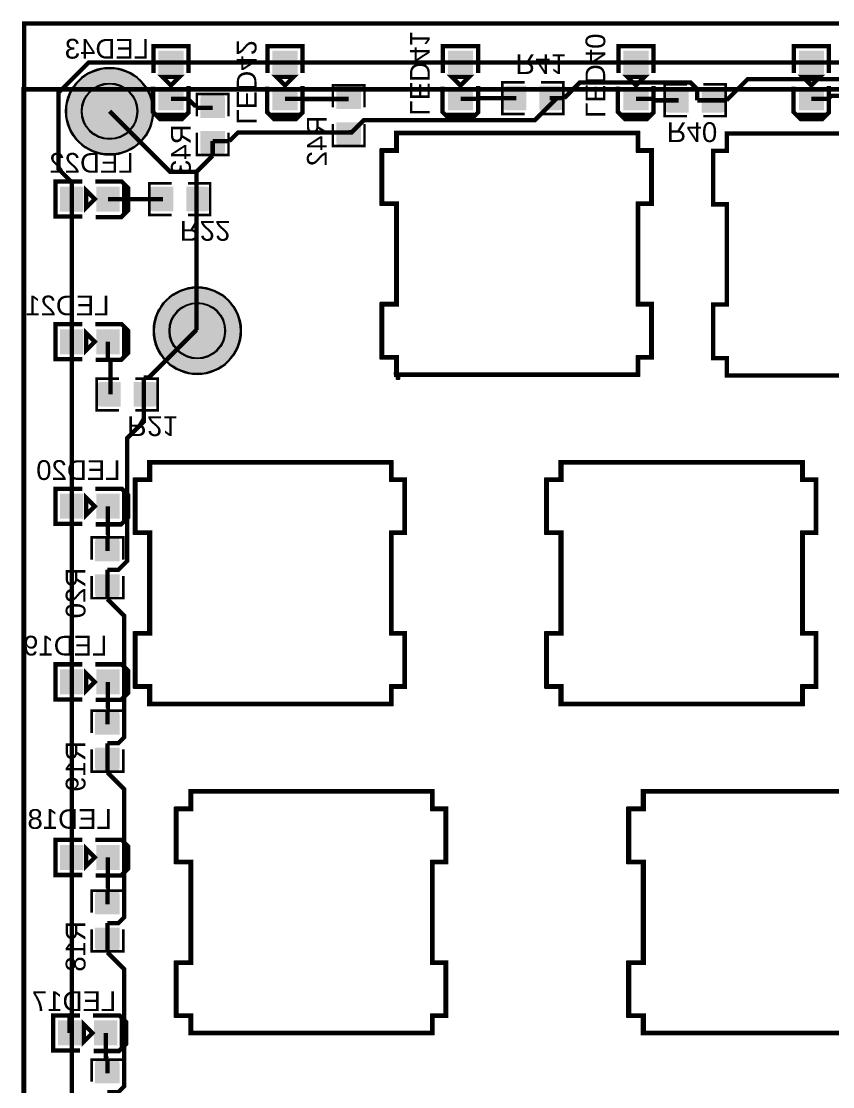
# Model space of a CAD drawing. Header units: millimetres. Extents: x 0 to 112, y -8 to 99.
# Drawn here: x 0 to 47, y 37.5 to 99.2 of the extents above; entities that cross this region are included whole.
import ezdxf

# ---------------------------------------------------------------- set-up
doc = ezdxf.new("R2010")
doc.units = ezdxf.units.MM
for name, color, linetype, true_color in [('BoardOutLine', 7, 'Continuous', 0xff00ff), ('BottomLayer', 7, 'Continuous', 0x0000ff), ('BottomPasteMaskLayer', 7, 'Continuous', 0x800000), ('BottomSilkLayer', 7, 'Continuous', 0x66cc33), ('BottomSolderMaskLayer', 7, 'Continuous', 0xaa00ff), ('Document', 7, 'Continuous', 0xffffff), ('Multi-Layer', 7, 'Continuous', 0xc0c0c0), ('TopSilkLayer', 7, 'Continuous', 0xffcc00), ('TopSolderMaskLayer', 7, 'Continuous', 0x800080)]:
    doc.layers.add(name, color=color, linetype=linetype, true_color=true_color)
doc.styles.get("Standard").update_dxf_attribs({"font": 'arial.ttf'})

msp = doc.modelspace()

# ---------------------------------------------------------------- hatches: boundary and pattern name
at = {"layer": 'BottomLayer'}
for points in [[(7.936, 97.459), (7.936, 96.158), (9.336, 96.158), (9.336, 97.459)], [(14.54, 97.459), (14.54, 96.158), (15.94, 96.158), (15.94, 97.459)], [(24.7, 97.459), (24.7, 96.158), (26.1, 96.158), (26.1, 97.459)], [(34.86, 97.459), (34.86, 96.158), (36.26, 96.158), (36.26, 97.459)], [(45.02, 97.459), (45.02, 96.158), (46.42, 96.158), (46.42, 97.459)], [(7.936, 95.358), (7.936, 94.058), (9.336, 94.058), (9.336, 95.358)], [(14.54, 95.358), (14.54, 94.058), (15.94, 94.058), (15.94, 95.358)], [(19.612, 94.126), (18.235, 94.126), (18.235, 95.259), (19.612, 95.259)], [(24.7, 95.358), (24.7, 94.058), (26.1, 94.058), (26.1, 95.358)], [(29.191, 95.431), (29.191, 94.054), (28.059, 94.054), (28.059, 95.431)], [(29.991, 95.431), (29.991, 94.054), (31.124, 94.054), (31.124, 95.431)], [(34.86, 95.358), (34.86, 94.058), (36.26, 94.058), (36.26, 95.358)], [(38.589, 95.304), (38.589, 93.927), (37.457, 93.927), (37.457, 95.304)], [(39.389, 95.304), (39.389, 93.927), (40.522, 93.927), (40.522, 95.304)], [(45.02, 95.358), (45.02, 94.058), (46.42, 94.058), (46.42, 95.358)], [(11.738, 93.618), (10.361, 93.618), (10.361, 94.751), (11.738, 94.751)], [(19.612, 93.326), (18.235, 93.326), (18.235, 92.194), (19.612, 92.194)], [(11.738, 92.818), (10.361, 92.818), (10.361, 91.686), (11.738, 91.686)], [(2.236, 88.2), (3.537, 88.2), (3.537, 89.6), (2.236, 89.6)], [(4.337, 88.2), (5.638, 88.2), (5.638, 89.6), (4.337, 89.6)], [(8.744, 89.589), (8.744, 88.212), (7.611, 88.212), (7.611, 89.589)], [(9.544, 89.589), (9.544, 88.212), (10.677, 88.212), (10.677, 89.589)], [(2.236, 79.945), (3.537, 79.945), (3.537, 81.345), (2.236, 81.345)], [(4.337, 79.945), (5.638, 79.945), (5.638, 81.345), (4.337, 81.345)], [(5.696, 78.286), (5.696, 76.909), (4.563, 76.909), (4.563, 78.286)], [(6.496, 78.286), (6.496, 76.909), (7.629, 76.909), (7.629, 78.286)], [(2.236, 70.42), (3.537, 70.42), (3.537, 71.82), (2.236, 71.82)], [(4.337, 70.42), (5.638, 70.42), (5.638, 71.82), (4.337, 71.82)], [(5.642, 67.964), (4.265, 67.964), (4.265, 69.097), (5.642, 69.097)], [(5.642, 67.164), (4.265, 67.164), (4.265, 66.032), (5.642, 66.032)], [(2.236, 60.26), (3.537, 60.26), (3.537, 61.66), (2.236, 61.66)], [(4.337, 60.26), (5.638, 60.26), (5.638, 61.66), (4.337, 61.66)], [(5.642, 57.931), (4.265, 57.931), (4.265, 59.064), (5.642, 59.064)], [(5.642, 57.131), (4.265, 57.131), (4.265, 55.999), (5.642, 55.999)], [(2.236, 50.1), (3.537, 50.1), (3.537, 51.5), (2.236, 51.5)], [(4.337, 50.1), (5.638, 50.1), (5.638, 51.5), (4.337, 51.5)], [(5.642, 47.517), (4.265, 47.517), (4.265, 48.65), (5.642, 48.65)], [(5.642, 46.717), (4.265, 46.717), (4.265, 45.585), (5.642, 45.585)], [(2.109, 39.94), (3.41, 39.94), (3.41, 41.34), (2.109, 41.34)], [(4.21, 39.94), (5.511, 39.94), (5.511, 41.34), (4.21, 41.34)], [(5.642, 37.738), (4.265, 37.738), (4.265, 38.871), (5.642, 38.871)]]:
    msp.add_hatch(color=256, dxfattribs=at).paths.add_polyline_path(points)
at = {"layer": 'BottomPasteMaskLayer'}
for points in [[(7.936, 97.459), (7.936, 96.158), (9.336, 96.158), (9.336, 97.459)], [(14.54, 97.459), (14.54, 96.158), (15.94, 96.158), (15.94, 97.459)], [(24.7, 97.459), (24.7, 96.158), (26.1, 96.158), (26.1, 97.459)], [(34.86, 97.459), (34.86, 96.158), (36.26, 96.158), (36.26, 97.459)], [(45.02, 97.459), (45.02, 96.158), (46.42, 96.158), (46.42, 97.459)], [(7.936, 95.358), (7.936, 94.058), (9.336, 94.058), (9.336, 95.358)], [(14.54, 95.358), (14.54, 94.058), (15.94, 94.058), (15.94, 95.358)], [(19.563, 95.426), (18.283, 95.426), (18.233, 95.376), (18.233, 94.226), (18.283, 94.176), (18.693, 94.171), (18.693, 94.621), (19.143, 94.621), (19.143, 94.181), (19.563, 94.176), (19.613, 94.226), (19.613, 95.376)], [(24.7, 95.358), (24.7, 94.058), (26.1, 94.058), (26.1, 95.358)], [(27.891, 95.382), (27.891, 94.102), (27.941, 94.052), (29.091, 94.052), (29.141, 94.102), (29.146, 94.512), (28.696, 94.512), (28.696, 94.962), (29.136, 94.962), (29.141, 95.382), (29.091, 95.432), (27.941, 95.432)], [(30.041, 95.382), (30.041, 94.962), (30.486, 94.962), (30.486, 94.512), (30.046, 94.512), (30.041, 94.102), (30.091, 94.052), (31.241, 94.052), (31.291, 94.102), (31.291, 95.382), (31.241, 95.432), (30.091, 95.432)], [(34.86, 95.358), (34.86, 94.058), (36.26, 94.058), (36.26, 95.358)], [(37.289, 95.255), (37.289, 93.975), (37.339, 93.925), (38.489, 93.925), (38.539, 93.975), (38.544, 94.385), (38.094, 94.385), (38.094, 94.835), (38.534, 94.835), (38.539, 95.255), (38.489, 95.305), (37.339, 95.305)], [(39.439, 95.255), (39.439, 94.835), (39.884, 94.835), (39.884, 94.385), (39.444, 94.385), (39.439, 93.975), (39.489, 93.925), (40.639, 93.925), (40.689, 93.975), (40.689, 95.255), (40.639, 95.305), (39.489, 95.305)], [(45.02, 95.358), (45.02, 94.058), (46.42, 94.058), (46.42, 95.358)], [(11.689, 94.918), (10.409, 94.918), (10.359, 94.868), (10.359, 93.718), (10.409, 93.668), (10.819, 93.663), (10.819, 94.113), (11.269, 94.113), (11.269, 93.673), (11.689, 93.668), (11.739, 93.718), (11.739, 94.868)], [(19.563, 93.276), (19.143, 93.276), (19.143, 92.831), (18.693, 92.831), (18.693, 93.271), (18.283, 93.276), (18.233, 93.226), (18.233, 92.076), (18.283, 92.026), (19.563, 92.026), (19.613, 92.076), (19.613, 93.226)], [(11.689, 92.768), (11.269, 92.768), (11.269, 92.323), (10.819, 92.323), (10.819, 92.763), (10.409, 92.768), (10.359, 92.718), (10.359, 91.568), (10.409, 91.518), (11.689, 91.518), (11.739, 91.568), (11.739, 92.718)], [(2.236, 88.2), (3.537, 88.2), (3.537, 89.6), (2.236, 89.6)], [(4.337, 88.2), (5.638, 88.2), (5.638, 89.6), (4.337, 89.6)], [(7.444, 89.54), (7.444, 88.26), (7.494, 88.21), (8.644, 88.21), (8.694, 88.26), (8.699, 88.67), (8.249, 88.67), (8.249, 89.12), (8.689, 89.12), (8.694, 89.54), (8.644, 89.59), (7.494, 89.59)], [(9.594, 89.54), (9.594, 89.12), (10.039, 89.12), (10.039, 88.67), (9.599, 88.67), (9.594, 88.26), (9.644, 88.21), (10.794, 88.21), (10.844, 88.26), (10.844, 89.54), (10.794, 89.59), (9.644, 89.59)], [(2.236, 79.945), (3.537, 79.945), (3.537, 81.345), (2.236, 81.345)], [(4.337, 79.945), (5.638, 79.945), (5.638, 81.345), (4.337, 81.345)], [(4.396, 78.237), (4.396, 76.957), (4.446, 76.907), (5.596, 76.907), (5.646, 76.957), (5.651, 77.367), (5.201, 77.367), (5.201, 77.817), (5.641, 77.817), (5.646, 78.237), (5.596, 78.287), (4.446, 78.287)], [(6.546, 78.237), (6.546, 77.817), (6.991, 77.817), (6.991, 77.367), (6.551, 77.367), (6.546, 76.957), (6.596, 76.907), (7.746, 76.907), (7.796, 76.957), (7.796, 78.237), (7.746, 78.287), (6.596, 78.287)], [(2.236, 70.42), (3.537, 70.42), (3.537, 71.82), (2.236, 71.82)], [(4.337, 70.42), (5.638, 70.42), (5.638, 71.82), (4.337, 71.82)], [(5.593, 69.264), (4.313, 69.264), (4.263, 69.214), (4.263, 68.064), (4.313, 68.014), (4.723, 68.009), (4.723, 68.459), (5.173, 68.459), (5.173, 68.019), (5.593, 68.014), (5.643, 68.064), (5.643, 69.214)], [(5.593, 67.114), (5.173, 67.114), (5.173, 66.669), (4.723, 66.669), (4.723, 67.109), (4.313, 67.114), (4.263, 67.064), (4.263, 65.914), (4.313, 65.864), (5.593, 65.864), (5.643, 65.914), (5.643, 67.064)], [(2.236, 60.26), (3.537, 60.26), (3.537, 61.66), (2.236, 61.66)], [(4.337, 60.26), (5.638, 60.26), (5.638, 61.66), (4.337, 61.66)], [(5.593, 59.231), (4.313, 59.231), (4.263, 59.181), (4.263, 58.031), (4.313, 57.981), (4.723, 57.976), (4.723, 58.426), (5.173, 58.426), (5.173, 57.986), (5.593, 57.981), (5.643, 58.031), (5.643, 59.181)], [(5.593, 57.081), (5.173, 57.081), (5.173, 56.636), (4.723, 56.636), (4.723, 57.076), (4.313, 57.081), (4.263, 57.031), (4.263, 55.881), (4.313, 55.831), (5.593, 55.831), (5.643, 55.881), (5.643, 57.031)], [(2.236, 50.1), (3.537, 50.1), (3.537, 51.5), (2.236, 51.5)], [(4.337, 50.1), (5.638, 50.1), (5.638, 51.5), (4.337, 51.5)], [(5.593, 48.817), (4.313, 48.817), (4.263, 48.767), (4.263, 47.617), (4.313, 47.567), (4.723, 47.562), (4.723, 48.012), (5.173, 48.012), (5.173, 47.572), (5.593, 47.567), (5.643, 47.617), (5.643, 48.767)], [(5.593, 46.667), (5.173, 46.667), (5.173, 46.222), (4.723, 46.222), (4.723, 46.662), (4.313, 46.667), (4.263, 46.617), (4.263, 45.467), (4.313, 45.417), (5.593, 45.417), (5.643, 45.467), (5.643, 46.617)], [(2.109, 39.94), (3.41, 39.94), (3.41, 41.34), (2.109, 41.34)], [(4.21, 39.94), (5.511, 39.94), (5.511, 41.34), (4.21, 41.34)], [(5.593, 39.038), (4.313, 39.038), (4.263, 38.988), (4.263, 37.838), (4.313, 37.788), (4.723, 37.783), (4.723, 38.233), (5.173, 38.233), (5.173, 37.793), (5.593, 37.788), (5.643, 37.838), (5.643, 38.988)]]:
    msp.add_hatch(color=256, dxfattribs=at).paths.add_polyline_path(points)
at = {"layer": 'BottomSolderMaskLayer'}
for points in [[(7.909, 97.482), (7.909, 96.135), (9.363, 96.135), (9.363, 97.482)], [(14.513, 97.482), (14.513, 96.135), (15.967, 96.135), (15.967, 97.482)], [(24.673, 97.482), (24.673, 96.135), (26.127, 96.135), (26.127, 97.482)], [(34.833, 97.482), (34.833, 96.135), (36.287, 96.135), (36.287, 97.482)], [(44.993, 97.482), (44.993, 96.135), (46.447, 96.135), (46.447, 97.482)], [(2.555, 93.98, 1), (7.605, 93.98, 1)], [(7.909, 95.382), (7.909, 94.034), (9.363, 94.034), (9.363, 95.382)], [(14.513, 95.382), (14.513, 94.034), (15.967, 94.034), (15.967, 95.382)], [(19.642, 94.105), (18.204, 94.105), (18.204, 95.28), (19.642, 95.28)], [(24.673, 95.382), (24.673, 94.034), (26.127, 94.034), (26.127, 95.382)], [(29.216, 95.456), (29.216, 94.028), (28.033, 94.028), (28.033, 95.456)], [(29.966, 95.456), (29.966, 94.028), (31.149, 94.028), (31.149, 95.456)], [(34.833, 95.382), (34.833, 94.034), (36.287, 94.034), (36.287, 95.382)], [(38.614, 95.329), (38.614, 93.901), (37.431, 93.901), (37.431, 95.329)], [(39.364, 95.329), (39.364, 93.901), (40.547, 93.901), (40.547, 95.329)], [(44.993, 95.382), (44.993, 94.034), (46.447, 94.034), (46.447, 95.382)], [(11.768, 93.597), (10.33, 93.597), (10.33, 94.772), (11.768, 94.772)], [(19.642, 93.347), (18.204, 93.347), (18.204, 92.173), (19.642, 92.173)], [(11.768, 92.839), (10.33, 92.839), (10.33, 91.665), (11.768, 91.665)], [(2.211, 88.175), (3.562, 88.175), (3.562, 89.625), (2.211, 89.625)], [(4.312, 88.175), (5.663, 88.175), (5.663, 89.625), (4.312, 89.625)], [(8.769, 89.614), (8.769, 88.186), (7.586, 88.186), (7.586, 89.614)], [(9.519, 89.614), (9.519, 88.186), (10.702, 88.186), (10.702, 89.614)], [(7.635, 81.28, 1), (12.685, 81.28, 1)], [(2.211, 79.92), (3.562, 79.92), (3.562, 81.37), (2.211, 81.37)], [(4.312, 79.92), (5.663, 79.92), (5.663, 81.37), (4.312, 81.37)], [(5.721, 78.311), (5.721, 76.883), (4.538, 76.883), (4.538, 78.311)], [(6.471, 78.311), (6.471, 76.883), (7.654, 76.883), (7.654, 78.311)], [(2.211, 70.395), (3.562, 70.395), (3.562, 71.845), (2.211, 71.845)], [(4.312, 70.395), (5.663, 70.395), (5.663, 71.845), (4.312, 71.845)], [(5.672, 67.943), (4.234, 67.943), (4.234, 69.118), (5.672, 69.118)], [(5.672, 67.185), (4.234, 67.185), (4.234, 66.011), (5.672, 66.011)], [(2.211, 60.235), (3.562, 60.235), (3.562, 61.685), (2.211, 61.685)], [(4.312, 60.235), (5.663, 60.235), (5.663, 61.685), (4.312, 61.685)], [(5.672, 57.91), (4.234, 57.91), (4.234, 59.085), (5.672, 59.085)], [(5.672, 57.152), (4.234, 57.152), (4.234, 55.978), (5.672, 55.978)], [(2.211, 50.075), (3.562, 50.075), (3.562, 51.525), (2.211, 51.525)], [(4.312, 50.075), (5.663, 50.075), (5.663, 51.525), (4.312, 51.525)], [(5.672, 47.496), (4.234, 47.496), (4.234, 48.671), (5.672, 48.671)], [(5.672, 46.738), (4.234, 46.738), (4.234, 45.564), (5.672, 45.564)], [(2.084, 39.915), (3.435, 39.915), (3.435, 41.365), (2.084, 41.365)], [(4.185, 39.915), (5.536, 39.915), (5.536, 41.365), (4.185, 41.365)], [(5.672, 37.717), (4.234, 37.717), (4.234, 38.892), (5.672, 38.892)]]:
    msp.add_hatch(color=256, dxfattribs=at).paths.add_polyline_path(points)
at = {"layer": 'TopSolderMaskLayer'}
for points in [[(2.555, 93.98, 1), (7.605, 93.98, 1)], [(7.635, 81.28, 1), (12.685, 81.28, 1)]]:
    msp.add_hatch(color=256, dxfattribs=at).paths.add_polyline_path(points)

# ---------------------------------------------------------------- linework, layer by layer
at = {"layer": 'BoardOutLine', "const_width": 0.254}
for points in [[(0.127, 94.996), (0.127, 99.06), (111.76, 99.06), (111.76, -0.254)], [(0.127, -0.254), (0.127, 94.996)]]:
    msp.add_lwpolyline(points, dxfattribs=at)
for points in [[(21.67, 92.726), (21.67, 91.725), (20.869, 91.725), (20.869, 88.626), (21.67, 88.626), (21.67, 82.826), (20.869, 82.826), (20.869, 79.725), (21.67, 79.725), (21.67, 78.726), (35.669, 78.726), (35.669, 79.725), (36.47, 79.725), (36.47, 82.826), (35.669, 82.826), (35.669, 88.626), (36.47, 88.626), (36.47, 91.725), (35.669, 91.725), (35.669, 92.726), (21.67, 92.726)], [(40.823, 92.695), (40.823, 91.695), (40.022, 91.695), (40.022, 88.596), (40.823, 88.596), (40.823, 82.796), (40.022, 82.796), (40.022, 79.695), (40.823, 79.695), (40.823, 78.696), (54.822, 78.696), (54.822, 79.695), (55.623, 79.695), (55.623, 82.796), (54.822, 82.796), (54.822, 88.596), (55.623, 88.596), (55.623, 91.695), (54.822, 91.695), (54.822, 92.695), (40.823, 92.695)], [(7.382, 73.676), (7.382, 72.675), (6.582, 72.675), (6.582, 69.576), (7.382, 69.576), (7.382, 63.776), (6.582, 63.776), (6.582, 60.675), (7.382, 60.675), (7.382, 59.676), (21.382, 59.676), (21.382, 60.675), (22.181, 60.675), (22.181, 63.776), (21.382, 63.776), (21.382, 69.576), (22.181, 69.576), (22.181, 72.675), (21.382, 72.675), (21.382, 73.676), (7.382, 73.676)], [(31.195, 73.676), (31.195, 72.675), (30.394, 72.675), (30.394, 69.576), (31.195, 69.576), (31.195, 63.776), (30.394, 63.776), (30.394, 60.675), (31.195, 60.675), (31.195, 59.676), (45.194, 59.676), (45.194, 60.675), (45.995, 60.675), (45.995, 63.776), (45.194, 63.776), (45.194, 69.576), (45.995, 69.576), (45.995, 72.675), (45.194, 72.675), (45.194, 73.676), (31.195, 73.676)], [(9.762, 54.626), (9.762, 53.625), (8.963, 53.625), (8.963, 50.526), (9.762, 50.526), (9.762, 44.726), (8.963, 44.726), (8.963, 41.625), (9.762, 41.625), (9.762, 40.626), (23.763, 40.626), (23.763, 41.625), (24.562, 41.625), (24.562, 44.726), (23.763, 44.726), (23.763, 50.526), (24.562, 50.526), (24.562, 53.625), (23.763, 53.625), (23.763, 54.626), (9.762, 54.626)], [(35.957, 54.626), (35.957, 53.625), (35.157, 53.625), (35.157, 50.526), (35.957, 50.526), (35.957, 44.726), (35.157, 44.726), (35.157, 41.625), (35.957, 41.625), (35.957, 40.626), (49.957, 40.626), (49.957, 41.625), (50.756, 41.625), (50.756, 44.726), (49.957, 44.726), (49.957, 50.526), (50.756, 50.526), (50.756, 53.625), (49.957, 53.625), (49.957, 54.626), (35.957, 54.626)]]:
    msp.add_lwpolyline(points, close=True, dxfattribs=at)
at = {"layer": 'BottomLayer', "const_width": 0.254}
for points in [[(8.636, 96.808), (3.873, 96.808), (2.121, 95.056), (2.121, 90.645), (2.887, 89.879)], [(15.24, 96.808), (8.636, 96.808)], [(15.24, 96.808), (25.4, 96.808)], [(25.4, 96.808), (35.56, 96.808)], [(35.56, 96.808), (45.72, 96.808)], [(58.42, 96.808), (45.72, 96.808)], [(31.403, 94.742), (32.3, 95.639), (38.72, 95.639), (39.11, 95.249), (39.11, 94.615)], [(53.078, 94.869), (52.109, 95.839), (42.024, 95.839), (40.801, 94.615)], [(50.723, 94.869), (46.86, 94.869), (46.699, 94.708)], [(8.636, 94.708), (9.615, 94.708)], [(10.081, 94.184), (10.081, 94.242), (9.615, 94.708)], [(15.24, 94.708), (16.219, 94.708)], [(18.923, 94.692), (16.234, 94.692), (16.219, 94.708)], [(30.98, 94.742), (29.71, 93.472), (19.812, 93.472), (19.101, 92.761), (18.923, 92.761)], [(25.4, 94.708), (26.379, 94.708)], [(28.625, 94.742), (26.413, 94.742), (26.379, 94.708)], [(30.557, 94.742), (30.98, 94.742)], [(30.98, 94.742), (31.403, 94.742)], [(35.56, 94.708), (36.539, 94.708)], [(38.023, 94.615), (36.632, 94.615), (36.539, 94.708)], [(39.955, 94.615), (39.11, 94.615)], [(39.955, 94.615), (40.801, 94.615)], [(45.72, 94.708), (46.699, 94.708)], [(5.08, 93.98), (8.593, 90.468), (10.11, 90.468)], [(11.049, 94.184), (10.081, 94.184)], [(18.923, 92.76), (12.525, 92.76), (12.017, 92.252)], [(11.049, 92.252), (11.049, 91.406)], [(11.049, 92.252), (12.017, 92.252)], [(11.049, 91.406), (10.11, 90.468)], [(10.11, 90.468), (10.11, 88.9)], [(2.887, 89.39), (2.887, 89.879)], [(2.887, 89.39), (2.887, 88.9)], [(2.887, 88.9), (2.887, 80.645)], [(8.178, 88.9), (4.987, 88.9)], [(10.11, 88.9), (10.11, 81.33)], [(7.062, 78.565), (7.345, 78.565), (10.11, 81.33)], [(10.11, 81.33), (10.16, 81.28)], [(2.887, 80.645), (2.887, 71.12)], [(4.987, 80.645), (4.987, 79.666)], [(5.13, 77.597), (5.13, 79.524), (4.987, 79.666)], [(7.062, 77.597), (7.062, 78.565)], [(4.953, 67.442), (5.588, 67.442), (6.096, 67.953), (6.096, 75.057), (7.061, 76.022), (7.061, 77.597)], [(2.887, 71.12), (2.887, 60.96)], [(4.953, 69.376), (4.987, 69.41), (4.987, 71.12)], [(4.953, 68.53), (4.953, 69.376)], [(4.953, 67.021), (4.953, 67.443)], [(4.953, 67.021), (4.953, 66.598)], [(4.953, 66.598), (4.953, 65.752)], [(4.953, 65.752), (5.923, 64.783), (5.923, 57.746), (5.587, 57.41), (4.953, 57.41)], [(2.887, 60.96), (2.887, 50.8)], [(4.953, 59.343), (4.987, 59.377), (4.987, 60.96)], [(4.953, 58.497), (4.953, 59.343)], [(4.953, 56.988), (4.953, 57.41)], [(4.953, 56.988), (4.953, 56.565)], [(4.953, 56.565), (4.953, 55.719)], [(4.953, 55.719), (5.923, 54.75), (5.923, 47.332), (5.587, 46.996), (4.953, 46.996)], [(2.887, 50.8), (2.887, 49.821)], [(4.953, 48.929), (4.987, 48.963), (4.987, 50.8)], [(2.887, 49.821), (2.887, 41.74)], [(4.953, 48.083), (4.953, 48.929)], [(4.953, 46.574), (4.953, 46.996)], [(4.953, 46.574), (4.953, 46.151)], [(4.953, 46.151), (4.953, 45.305)], [(4.953, 45.305), (5.923, 44.336), (5.923, 37.553), (5.587, 37.217), (4.953, 37.217)], [(2.76, 41.619), (2.766, 41.619), (2.887, 41.74)], [(2.76, 40.64), (2.76, 41.619)], [(2.887, 41.74), (2.887, 30.48)], [(4.953, 39.15), (4.86, 39.243), (4.86, 40.64)], [(4.953, 38.304), (4.953, 39.15)]]:
    msp.add_lwpolyline(points, dxfattribs=at)
at = {"layer": 'BottomSilkLayer'}
for points, const_width in [([(7.619, 96.201), (7.619, 97.751), (9.651, 97.751), (9.651, 96.201)], 0.254), ([(14.223, 96.201), (14.223, 97.751), (16.255, 97.751), (16.255, 96.201)], 0.254), ([(24.383, 96.201), (24.383, 97.751), (26.415, 97.751), (26.415, 96.201)], 0.254), ([(34.543, 96.201), (34.543, 97.751), (36.575, 97.751), (36.575, 96.201)], 0.254), ([(44.703, 96.201), (44.703, 97.751), (46.735, 97.751), (46.735, 96.201)], 0.254), ([(29.115, 95.659), (27.83, 95.659), (27.83, 93.825), (29.115, 93.825)], 0.152), ([(30.067, 95.659), (31.352, 95.659), (31.352, 93.825), (30.067, 93.825)], 0.152), ([(38.513, 95.532), (37.228, 95.532), (37.228, 93.698), (38.513, 93.698)], 0.152), ([(39.465, 95.532), (40.75, 95.532), (40.75, 93.698), (39.465, 93.698)], 0.152), ([(7.593, 95.414), (7.593, 93.941), (8, 93.534), (9.27, 93.534), (9.651, 93.915), (9.651, 95.439)], 0.254), ([(11.966, 93.694), (11.966, 94.979), (10.132, 94.979), (10.132, 93.694)], 0.152), ([(14.197, 95.414), (14.197, 93.941), (14.604, 93.534), (15.874, 93.534), (16.255, 93.915), (16.255, 95.439)], 0.254), ([(19.84, 94.202), (19.84, 95.487), (18.006, 95.487), (18.006, 94.202)], 0.152), ([(24.357, 95.414), (24.357, 93.941), (24.764, 93.534), (26.034, 93.534), (26.415, 93.915), (26.415, 95.439)], 0.254), ([(34.517, 95.414), (34.517, 93.941), (34.924, 93.534), (36.194, 93.534), (36.575, 93.915), (36.575, 95.439)], 0.254), ([(44.677, 95.414), (44.677, 93.941), (45.084, 93.534), (46.354, 93.534), (46.735, 93.915), (46.735, 95.439)], 0.254), ([(7.835, 93.776), (9.435, 93.776)], 0.254), ([(14.439, 93.776), (16.039, 93.776)], 0.254), ([(24.599, 93.776), (26.199, 93.776)], 0.254), ([(34.759, 93.776), (36.359, 93.776)], 0.254), ([(44.919, 93.776), (46.519, 93.776)], 0.254), ([(19.84, 93.25), (19.84, 91.965), (18.006, 91.965), (18.006, 93.25)], 0.152), ([(11.966, 92.742), (11.966, 91.457), (10.132, 91.457), (10.132, 92.742)], 0.152), ([(3.494, 87.883), (1.944, 87.883), (1.944, 89.915), (3.494, 89.915)], 0.254), ([(4.281, 87.858), (5.754, 87.858), (6.161, 88.264), (6.161, 89.534), (5.78, 89.915), (4.256, 89.915)], 0.254), ([(5.919, 88.099), (5.919, 89.699)], 0.254), ([(8.668, 89.817), (7.383, 89.817), (7.383, 87.983), (8.668, 87.983)], 0.152), ([(9.62, 89.817), (10.905, 89.817), (10.905, 87.983), (9.62, 87.983)], 0.152), ([(3.494, 79.628), (1.944, 79.628), (1.944, 81.66), (3.494, 81.66)], 0.254), ([(4.281, 79.602), (5.754, 79.602), (6.161, 80.009), (6.161, 81.279), (5.78, 81.66), (4.256, 81.66)], 0.254), ([(5.919, 79.844), (5.919, 81.444)], 0.254), ([(5.62, 78.514), (4.335, 78.514), (4.335, 76.68), (5.62, 76.68)], 0.152), ([(6.572, 78.514), (7.857, 78.514), (7.857, 76.68), (6.572, 76.68)], 0.152), ([(3.494, 70.103), (1.944, 70.103), (1.944, 72.135), (3.494, 72.135)], 0.254), ([(4.281, 70.077), (5.754, 70.077), (6.161, 70.484), (6.161, 71.754), (5.78, 72.135), (4.256, 72.135)], 0.254), ([(5.919, 70.319), (5.919, 71.919)], 0.254), ([(5.87, 68.04), (5.87, 69.325), (4.036, 69.325), (4.036, 68.04)], 0.152), ([(5.87, 67.088), (5.87, 65.803), (4.036, 65.803), (4.036, 67.088)], 0.152), ([(3.494, 59.943), (1.944, 59.943), (1.944, 61.975), (3.494, 61.975)], 0.254), ([(4.281, 59.917), (5.754, 59.917), (6.161, 60.324), (6.161, 61.594), (5.78, 61.975), (4.256, 61.975)], 0.254), ([(5.919, 60.159), (5.919, 61.759)], 0.254), ([(5.87, 58.007), (5.87, 59.292), (4.036, 59.292), (4.036, 58.007)], 0.152), ([(5.87, 57.055), (5.87, 55.77), (4.036, 55.77), (4.036, 57.055)], 0.152), ([(3.494, 49.783), (1.944, 49.783), (1.944, 51.815), (3.494, 51.815)], 0.254), ([(4.281, 49.757), (5.754, 49.757), (6.161, 50.164), (6.161, 51.434), (5.78, 51.815), (4.256, 51.815)], 0.254), ([(5.919, 49.999), (5.919, 51.599)], 0.254), ([(5.87, 47.593), (5.87, 48.878), (4.036, 48.878), (4.036, 47.593)], 0.152), ([(5.87, 46.641), (5.87, 45.356), (4.036, 45.356), (4.036, 46.641)], 0.152), ([(3.367, 39.623), (1.817, 39.623), (1.817, 41.655), (3.367, 41.655)], 0.254), ([(4.154, 39.597), (5.627, 39.597), (6.034, 40.004), (6.034, 41.274), (5.653, 41.655), (4.129, 41.655)], 0.254), ([(5.792, 39.839), (5.792, 41.439)], 0.254), ([(5.87, 37.814), (5.87, 39.099), (4.036, 39.099), (4.036, 37.814)], 0.152)]:
    msp.add_lwpolyline(points, dxfattribs=dict(at, const_width=const_width))
at = {"layer": 'BottomSilkLayer', "const_width": 0.254}
for points in [[(8.134, 95.975), (9.135, 95.975), (9.135, 95.975), (8.635, 95.475), (8.635, 95.475), (8.134, 95.975)], [(14.738, 95.975), (15.739, 95.975), (15.739, 95.975), (15.239, 95.475), (15.239, 95.475), (14.738, 95.975)], [(24.898, 95.975), (25.899, 95.975), (25.899, 95.975), (25.399, 95.475), (25.399, 95.475), (24.898, 95.975)], [(35.058, 95.975), (36.059, 95.975), (36.059, 95.975), (35.559, 95.475), (35.559, 95.475), (35.058, 95.975)], [(45.218, 95.975), (46.219, 95.975), (46.219, 95.975), (45.719, 95.475), (45.719, 95.475), (45.218, 95.975)], [(3.72, 88.399), (3.72, 89.399), (3.72, 89.399), (4.22, 88.899), (4.22, 88.899), (3.72, 88.399)], [(3.72, 80.144), (3.72, 81.144), (3.72, 81.144), (4.22, 80.644), (4.22, 80.644), (3.72, 80.144)], [(3.72, 70.618), (3.72, 71.619), (3.72, 71.619), (4.22, 71.119), (4.22, 71.119), (3.72, 70.618)], [(3.72, 60.458), (3.72, 61.459), (3.72, 61.459), (4.22, 60.959), (4.22, 60.959), (3.72, 60.458)], [(3.72, 50.298), (3.72, 51.299), (3.72, 51.299), (4.22, 50.799), (4.22, 50.799), (3.72, 50.298)], [(3.593, 40.138), (3.593, 41.139), (3.593, 41.139), (4.093, 40.639), (4.093, 40.639), (3.593, 40.138)]]:
    msp.add_lwpolyline(points, close=True, dxfattribs=at)
at = {"layer": 'BottomSolderMaskLayer'}
for centre, radius in [((5.08, 93.98), 2.525), ((5.08, 93.98), 1.616), ((10.16, 81.28), 2.525), ((10.16, 81.28), 1.616)]:
    msp.add_circle(centre, radius, dxfattribs=at)
at = {"layer": 'Document', "const_width": 0.254}
for points in [[(36.449, 82.804), (36.449, 79.756), (35.687, 79.756), (35.687, 78.74), (21.717, 78.74), (21.717, 79.756), (20.828, 79.756), (20.828, 82.804), (21.717, 82.804), (21.717, 88.646), (20.828, 88.646), (20.828, 91.694), (21.717, 91.694), (21.717, 92.71)], [(21.717, 92.71), (35.687, 92.71), (35.687, 91.694), (36.449, 91.694), (36.449, 88.646), (35.687, 88.646), (35.687, 82.804), (36.195, 82.804), (36.449, 82.804)], [(22.162, 63.754), (22.162, 60.706), (21.4, 60.706), (21.4, 59.69), (7.429, 59.69), (7.429, 60.706), (6.54, 60.706), (6.54, 63.754), (7.429, 63.754), (7.429, 69.596), (6.54, 69.596), (6.54, 72.644), (7.429, 72.644), (7.429, 73.66)], [(7.429, 73.66), (21.4, 73.66), (21.4, 72.644), (22.162, 72.644), (22.162, 69.596), (21.4, 69.596), (21.4, 63.754), (21.908, 63.754), (22.162, 63.754)], [(45.974, 63.754), (45.974, 60.706), (45.212, 60.706), (45.212, 59.69), (31.242, 59.69), (31.242, 60.706), (30.353, 60.706), (30.353, 63.754), (31.242, 63.754), (31.242, 69.596), (30.353, 69.596), (30.353, 72.644), (31.242, 72.644), (31.242, 73.66)], [(31.242, 73.66), (45.212, 73.66), (45.212, 72.644), (45.974, 72.644), (45.974, 69.596), (45.212, 69.596), (45.212, 63.754), (45.72, 63.754), (45.974, 63.754)], [(24.541, 44.704), (24.541, 41.656), (23.779, 41.656), (23.779, 40.64), (9.809, 40.64), (9.809, 41.656), (8.92, 41.656), (8.92, 44.704), (9.809, 44.704), (9.809, 50.546), (8.92, 50.546), (8.92, 53.594), (9.809, 53.594), (9.809, 54.61)], [(9.809, 54.61), (23.779, 54.61), (23.779, 53.594), (24.541, 53.594), (24.541, 50.546), (23.779, 50.546), (23.779, 44.704), (24.287, 44.704), (24.541, 44.704)], [(50.737, 44.704), (50.737, 41.656), (49.975, 41.656), (49.975, 40.64), (36.005, 40.64), (36.005, 41.656), (35.116, 41.656), (35.116, 44.704), (36.005, 44.704), (36.005, 50.546), (35.116, 50.546), (35.116, 53.594), (36.005, 53.594), (36.005, 54.61)], [(36.005, 54.61), (49.975, 54.61), (49.975, 53.594), (50.737, 53.594), (50.737, 50.546), (49.975, 50.546), (49.975, 44.704), (50.483, 44.704), (50.737, 44.704)]]:
    msp.add_lwpolyline(points, dxfattribs=at)
at = {"layer": 'Multi-Layer'}
for points in [[(21.717, 78.867), (21.717, 78.74), (21.59, 78.74), (21.59, 78.867), (21.717, 78.867)], [(21.844, 78.613), (21.844, 78.486), (21.717, 78.486), (21.717, 78.613), (21.844, 78.613)]]:
    msp.add_lwpolyline(points, close=True, dxfattribs=at)
for centre, radius in [((5.08, 93.98), 2.5), ((5.08, 93.98), 1.6), ((10.16, 81.28), 2.5), ((10.16, 81.28), 1.6)]:
    msp.add_circle(centre, radius, dxfattribs=at)
at = {"layer": 'TopSilkLayer', "const_width": 0.254}
msp.add_lwpolyline([(0.095, 95.25), (109.633, 95.25), (109.633, 0), (0.095, 0), (0.095, 95.25)], close=True, dxfattribs=at)
at = {"layer": 'TopSolderMaskLayer'}
for centre, radius in [((5.08, 93.98), 2.525), ((5.08, 93.98), 1.616), ((10.16, 81.28), 2.525), ((10.16, 81.28), 1.616)]:
    msp.add_circle(centre, radius, dxfattribs=at)

# ---------------------------------------------------------------- texts
at = {"layer": 'BottomSilkLayer', "text_generation_flag": 2}
for s, p in [('LED43', (7.366, 97.028)), ('LED22', (6.477, 90.424)), ('LED21', (5.08, 82.169)), ('LED20', (5.715, 72.644)), ('LED19', (4.953, 62.484)), ('LED18', (5.207, 52.451)), ('LED17', (5.461, 41.91))]:
    msp.add_text(s, height=1.143, dxfattribs=at).set_placement(p)
for s, rotation, p in [('LED41', 270, (22.479, 93.726)), ('LED40', 270, (32.639, 93.599)), ('LED42', 270, (12.446, 93.218)), ('R41', 180, (28.575, 97.282)), ('R42', 90, (17.653, 93.726)), ('R40', 180, (37.338, 93.345)), ('R43', 90, (9.779, 93.218)), ('R22', 180, (9.144, 87.63)), ('R21', 180, (6.096, 76.327)), ('R20', 90, (3.683, 67.564)), ('R19', 90, (3.683, 57.531)), ('R18', 90, (3.683, 47.117))]:
    msp.add_text(s, height=1.143, rotation=rotation, dxfattribs=at).set_placement(p)

doc.saveas('drawing.dxf')
